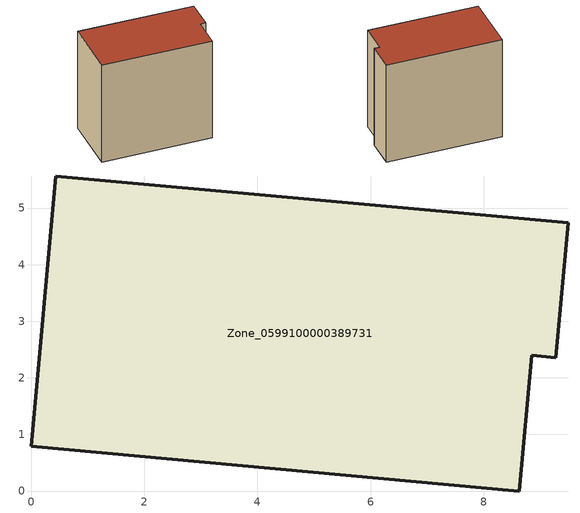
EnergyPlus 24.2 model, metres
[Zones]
Zone_0599100000389731
 floor ground (C_G): 0,0.79 0.44,5.57 9.49,4.74 9.27,2.35 8.85,2.4 8.63,0 z0
 wall outside (C_F): 0.44,5.57 0,0.79 8.63,0 8.85,2.4 9.27,2.35 9.49,4.74 0.44,5.57 z0:8.45
 roof outside (C_R): 9.49,4.74 0.44,5.57 0,0.79 8.63,0 8.85,2.4 9.27,2.35 z8.45
[BUILDING]
Pand.0599100000389731: North Axis=0; Terrain=City; Loads Convergence Tolerance Value=0.04; Temperature Convergence Tolerance Value=0.4; Solar Distribution=FullExterior; Maximum Number of Warmup Days=25; Minimum Number of Warmup Days=1
[Site:Location]
Rotterdam.The.Hague.AP_ZH_NLD Design_Conditions: Latitude=51.96; Longitude=4.45; Time Zone=1; Elevation=-4.5
[SITE:GROUNDTEMPERATURE:BUILDINGSURFACE]
18, 18, 18, 18, 18, 18, 18, 18, 18, 18, 18, 18
[MATERIAL] Thermal Absorptance=0.9; Solar Absorptance=0.7; Visible Absorptance=0.7
Name | Roughness | Thickness | Conductivity | Density | Specific Heat
G.TI.1992-2005 | MediumSmooth | 0.15 | 0.06 | 540 | 1210
F.TI.1992-2005 | Rough | 0.3 | 0.12 | 1920 | 840
R.TI.1992-2005 | MediumRough | 0.2 | 0.08 | 1500 | 1000
[CONSTRUCTION]
C_G: G.TI.1992-2005
C_F: F.TI.1992-2005
C_R: R.TI.1992-2005
[ZONE]
Zone_0599100000389731: Type=1; Multiplier=1; Ceiling Height=Autocalculate; Volume=Autocalculate; Floor Area=autocalculate; Part of Total Floor Area=Yes
[ZONEINFILTRATION:DESIGNFLOWRATE]
Infil_Zone_0599100000389731: Zone or ZoneList or Space or SpaceList=Zone_0599100000389731; Schedule=AlwaysOn; Design Flow Rate Calculation Method=Flow/Area; Flow Rate per Floor Area=0.0015; Constant Term Coefficient=1; Temperature Term Coefficient=0; Velocity Term Coefficient=0; Velocity Squared Term Coefficient=0
[HVACTEMPLATE:ZONE:IDEALLOADSAIRSYSTEM]
Zone_0599100000389731: Maximum Heating Supply Air Temperature=50; Minimum Cooling Supply Air Temperature=13; Maximum Heating Supply Air Humidity Ratio=0.0156; Minimum Cooling Supply Air Humidity Ratio=0.0077; Heating Limit=NoLimit; Cooling Limit=NoLimit; Dehumidification Control Type=ConstantSensibleHeatRatio; Cooling Sensible Heat Ratio=0.7; Dehumidification Setpoint=60; Humidification Control Type=None; Humidification Setpoint=30; Outdoor Air Method=None; Outdoor Air Flow Rate per Person=0.00944; Outdoor Air Flow Rate per Zone Floor Area=0; Outdoor Air Flow Rate per Zone=0; Demand Controlled Ventilation Type=None; Outdoor Air Economizer Type=NoEconomizer; Heat Recovery Type=None; Sensible Heat Recovery Effectiveness=0.7; Latent Heat Recovery Effectiveness=0.65
[ZONECONTROL:THERMOSTAT]
ThermostatControl_Zone_0599100000389731: Zone or ZoneList=Zone_0599100000389731; Control Type Schedule=DualSetpointControlType; Control 1=Thermostat_Zone_0599100000389731; Temperature Difference Between Cutout And Setpoint=0
[THERMOSTATSETPOINT:DUALSETPOINT]
Thermostat_Zone_0599100000389731: Heating Setpoint Temperature Schedule=HeatingSetpoint_Zone_0599100000389731; Cooling Setpoint Temperature Schedule=CoolingSetpoint_Zone_0599100000389731
[SCHEDULE:COMPACT]
HeatingSetpoint_Zone_0599100000389731: Through: 12/31, For: AllDays, Until: 24:00, 21
CoolingSetpoint_Zone_0599100000389731: Through: 12/31, For: AllDays, Until: 24:00, 24
DualSetpointControlType: Through: 12/31, For: AllDays, Until: 24:00, 4
AlwaysOn: Through: 12/31, For: AllDays, Until: 24:00, 1
